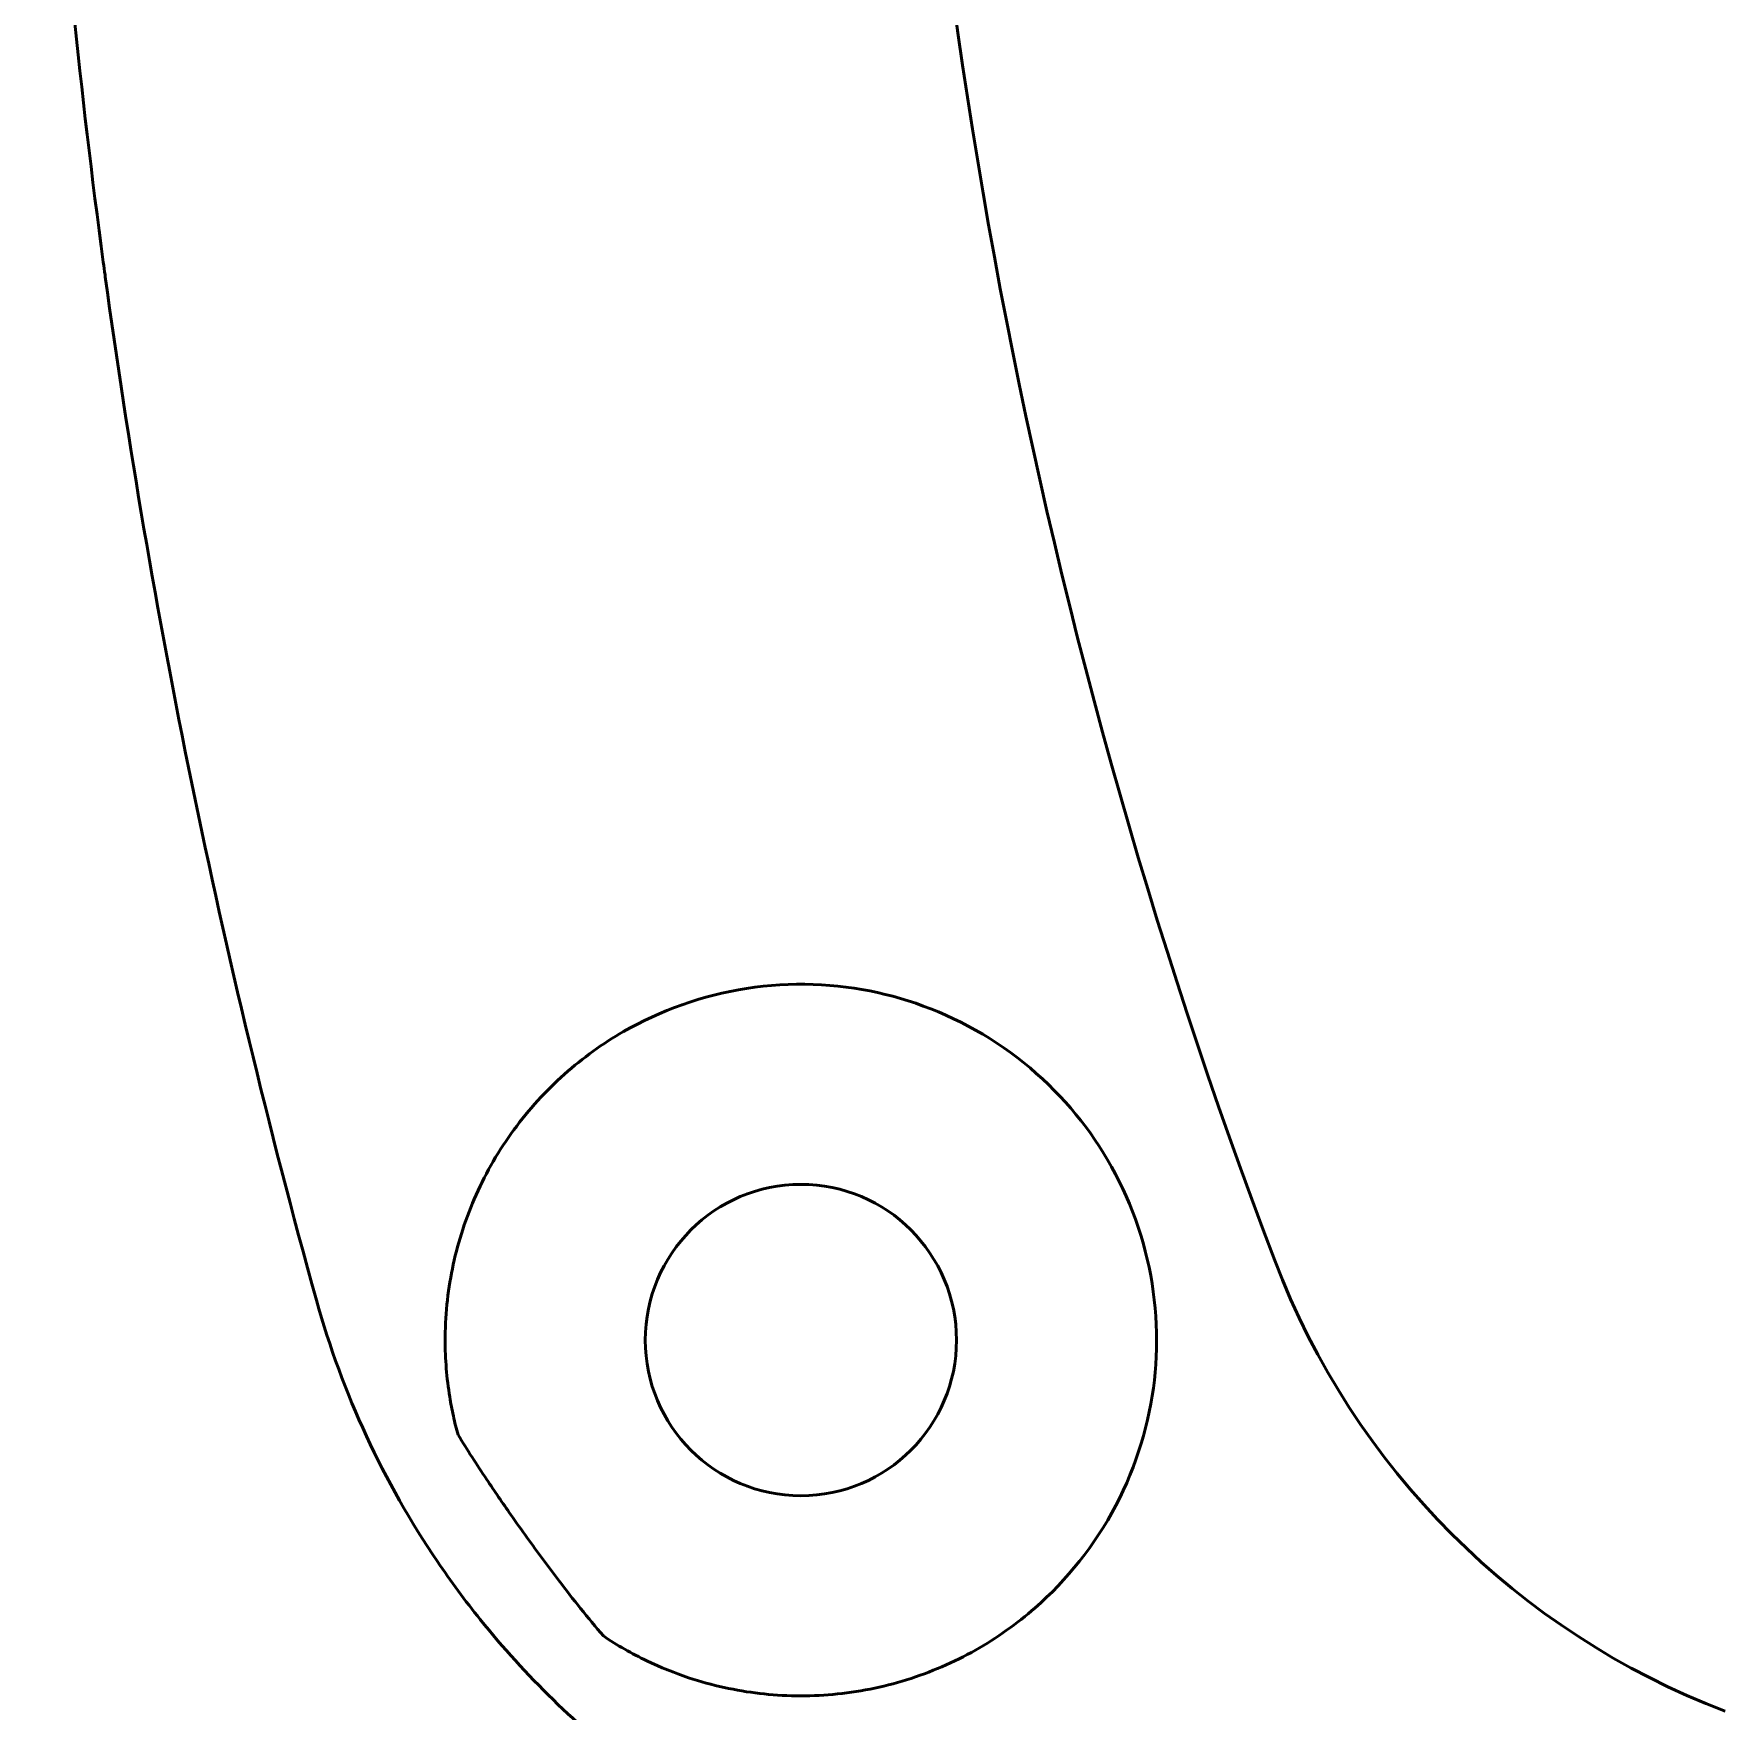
# Model space of a CAD drawing. Header units: millimetres. Extents: x 1510 to 10524, y 7125 to 13164.
# Drawn here: x 7872.24 to 7879.85, y 12649.05 to 12656.59 of the extents above; entities that cross this region are included whole.
import ezdxf

# ---------------------------------------------------------------- set-up
doc = ezdxf.new("R2010")
doc.units = ezdxf.units.MM
doc.header["$LTSCALE"] = 4
doc.layers.add('Visible (ISO)', color=7, linetype='Continuous', lineweight=50)

msp = doc.modelspace()

# ---------------------------------------------------------------- linework, layer by layer
at = {"layer": 'Visible (ISO)'}
msp.add_circle((7875.6904, 12650.72), 0.7, dxfattribs=at)
for centre, radius, start, end in [((7901.8404, 12660.22), 25.7, 159.16048, 200.83952), ((7881.0927, 12652.3223), 3.5, 200.83952, 249.16048), ((7875.6904, 12650.72), 1.6, 244.33514, 244.33629)]:
    msp.add_arc(centre, radius, start, end, dxfattribs=at)
for points, knots in [([(7873.5113, 12650.8991), (7873.0774, 12652.4606), (7872.767, 12654.0006), (7872.5617, 12655.5006), (7872.5613, 12655.5036), (7872.561, 12655.5064), (7872.5605, 12655.5094), (7872.558, 12655.5283), (7872.5554, 12655.5473), (7872.5528, 12655.5663), (7872.4496, 12656.3317), (7872.3723, 12657.0961), (7872.3205, 12657.8577), (7872.2691, 12658.6137), (7872.2428, 12659.367), (7872.2405, 12660.1159), (7872.2405, 12660.14), (7872.2404, 12660.164), (7872.2404, 12660.1883), (7872.2403, 12660.3063), (7872.2408, 12660.4244), (7872.2419, 12660.5426), (7872.2444, 12660.8175), (7872.2502, 12661.0929), (7872.2594, 12661.3689), (7872.2659, 12661.5659), (7872.274, 12661.7632), (7872.2839, 12661.9608), (7872.2936, 12662.1538), (7872.3049, 12662.3472), (7872.3178, 12662.5405), (7872.3181, 12662.5449), (7872.3184, 12662.5492), (7872.3187, 12662.5536), (7872.3711, 12663.3338), (7872.4501, 12664.1169), (7872.5565, 12664.9009), (7872.5569, 12664.904), (7872.5574, 12664.9072), (7872.5578, 12664.9102), (7872.763, 12666.4196), (7873.0746, 12667.9694), (7873.5113, 12669.5409)], [0, 0, 0, 0, 0.249512, 0.249512, 0.249512, 0.249997, 0.249997, 0.249997, 0.253018, 0.253018, 0.253018, 0.375, 0.375, 0.375, 0.496094, 0.496094, 0.496094, 0.499998, 0.499998, 0.499998, 0.518912, 0.518912, 0.518912, 0.562911, 0.562911, 0.562911, 0.594323, 0.594323, 0.594323, 0.625, 0.625, 0.625, 0.625697, 0.625697, 0.625697, 0.749512, 0.749512, 0.749512, 0.75, 0.75, 0.75, 1, 1, 1, 1]), ([(7874.9974, 12649.2779), (7875.0586, 12649.2485), (7875.1214, 12649.2231), (7875.291, 12649.1667), (7875.3992, 12649.1432), (7875.6118, 12649.1184), (7875.7231, 12649.1165), (7875.9462, 12649.1367), (7876.0581, 12649.1587), (7876.2741, 12649.226), (7876.3785, 12649.2712), (7876.573, 12649.3808), (7876.663, 12649.4451), (7876.885, 12649.6391), (7877.0136, 12649.7983), (7877.2005, 12650.1544), (7877.2588, 12650.3513), (7877.3012, 12650.7246), (7877.2894, 12650.9272), (7877.1896, 12651.3136), (7877.1014, 12651.4973), (7876.8833, 12651.8027), (7876.7381, 12651.9457), (7876.405, 12652.1654), (7876.2171, 12652.2423), (7875.8503, 12652.3233), (7875.6451, 12652.332), (7875.2477, 12652.2707), (7875.0554, 12652.2006), (7874.8923, 12652.1068), (7874.7999, 12652.0536), (7874.7098, 12651.9892), (7874.5431, 12651.8408), (7874.4664, 12651.7567), (7874.3327, 12651.5742), (7874.2756, 12651.4756), (7874.1841, 12651.2711), (7874.1498, 12651.1652), (7874.1043, 12650.956), (7874.0915, 12650.846), (7874.0904, 12650.7296), (7874.0904, 12650.7248), (7874.0904, 12650.72)], [-6.359222, -6.359222, -6.359222, -6.359222, -6.165741, -6.165741, -5.843627, -5.843627, -5.518651, -5.518651, -5.193675, -5.193675, -4.868699, -4.868699, -4.543723, -4.543723, -3.970715, -3.970715, -3.397707, -3.397707, -2.834784, -2.834784, -2.271861, -2.271861, -1.708938, -1.708938, -1.146015, -1.146015, -0.573008, -0.573008, 0, 0, 0, 0.324976, 0.324976, 0.649952, 0.649952, 0.974929, 0.974929, 1.299905, 1.299905, 1.622018, 1.622018, 1.635808, 1.635808, 1.635808, 1.635808]), ([(7877.3653, 12647.97), (7876.9756, 12647.97), (7876.5959, 12648.0273), (7876.2402, 12648.1315), (7876.2147, 12648.139), (7876.1895, 12648.1467), (7876.1643, 12648.1546), (7876.1517, 12648.1586), (7876.1392, 12648.1626), (7876.1266, 12648.1666), (7876.1204, 12648.1687), (7876.1141, 12648.1707), (7876.1079, 12648.1728), (7876.1048, 12648.1738), (7876.1016, 12648.1749), (7876.0985, 12648.1759), (7876.0954, 12648.177), (7876.0924, 12648.178), (7876.0892, 12648.1791), (7875.7249, 12648.3017), (7875.3832, 12648.4755), (7875.0759, 12648.69), (7875.0539, 12648.7053), (7875.0322, 12648.7208), (7875.0106, 12648.7366), (7874.9998, 12648.7444), (7874.989, 12648.7524), (7874.9783, 12648.7603), (7874.9729, 12648.7643), (7874.9676, 12648.7683), (7874.9623, 12648.7723), (7874.9569, 12648.7763), (7874.9517, 12648.7803), (7874.9463, 12648.7844), (7874.6863, 12648.9818), (7874.4514, 12649.2106), (7874.248, 12649.4635), (7874.1802, 12649.5478), (7874.1158, 12649.6349), (7874.0553, 12649.7241), (7873.8132, 12650.081), (7873.628, 12650.4792), (7873.5113, 12650.8991)], [0, 0, 0, 0, 0.21875, 0.21875, 0.21875, 0.234375, 0.234375, 0.234375, 0.242187, 0.242187, 0.242187, 0.246094, 0.246094, 0.246094, 0.248047, 0.248047, 0.248047, 0.25, 0.25, 0.25, 0.46875, 0.46875, 0.46875, 0.484375, 0.484375, 0.484375, 0.492187, 0.492187, 0.492187, 0.496094, 0.496094, 0.496094, 0.5, 0.5, 0.5, 0.6875, 0.6875, 0.6875, 0.75, 0.75, 0.75, 1, 1, 1, 1]), ([(7874.111, 12650.464), (7874.1157, 12650.4354), (7874.1211, 12650.4069), (7874.1335, 12650.3502), (7874.1404, 12650.322), (7874.1482, 12650.294)], [0.0000001, 0.0000001, 0.0000001, 0.0000001, 0.0873046, 0.0873046, 0.1746265, 0.1746265, 0.1746265, 0.1746265]), ([(7874.1482, 12650.294), (7874.1898, 12650.2265), (7874.2328, 12650.1598), (7874.3123, 12650.0407), (7874.3491, 12649.9869), (7874.41, 12649.9), (7874.4348, 12649.865), (7874.5053, 12649.767), (7874.5531, 12649.7022), (7874.6659, 12649.5543), (7874.7325, 12649.4709), (7874.8021, 12649.3893)], [-1.11675, -1.11675, -1.11675, -1.11675, -0.879261, -0.879261, -0.686827, -0.686827, -0.558434, -0.558434, -0.321498, -0.321498, -0.000003, -0.000003, -0.000003, -0.000003]), ([(7874.8021, 12649.3893), (7874.8333, 12649.3685), (7874.8652, 12649.3487), (7874.9304, 12649.3116), (7874.9636, 12649.2941), (7874.9974, 12649.2779)], [0, 0, 0, 0, 0.1129451, 0.1129451, 0.2258264, 0.2258264, 0.2258264, 0.2258264])]:
    msp.add_open_spline(points, degree=3, knots=knots, dxfattribs=at)
msp.add_open_spline([(7874.0904, 12650.72), (7874.0904, 12650.635), (7874.0973, 12650.549), (7874.111, 12650.464)], degree=3, dxfattribs=at)

doc.saveas('drawing.dxf')
